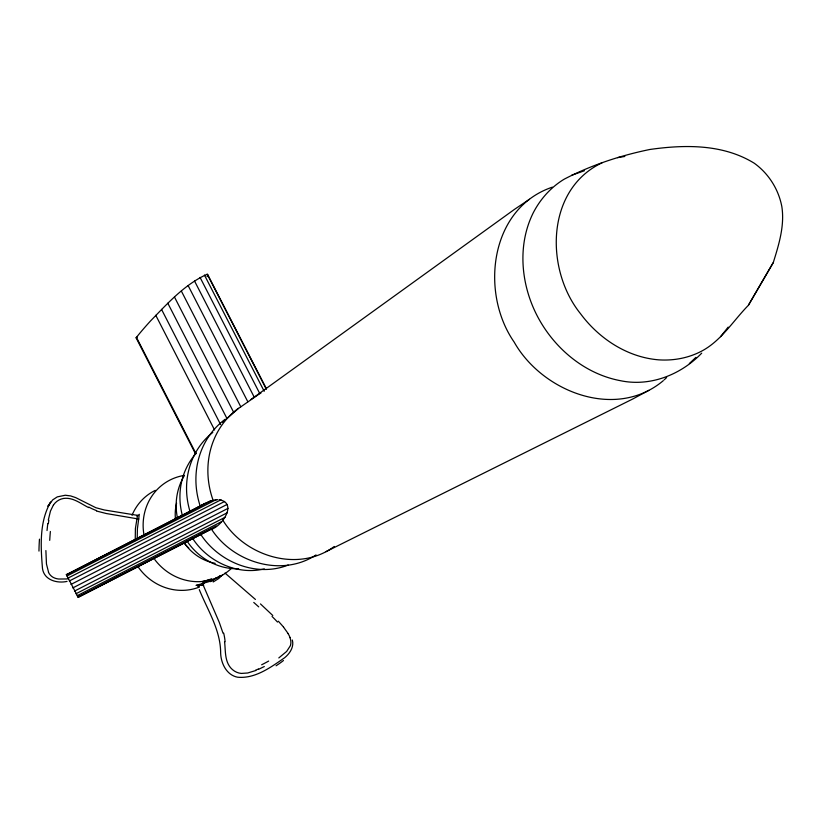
<?xml version="1.0" encoding="UTF-8"?>
<svg xmlns="http://www.w3.org/2000/svg" width="824" height="824" viewBox="0 0 824 824"><rect width="100%" height="100%" fill="white"/><g stroke="black" fill="none" stroke-linecap="round" stroke-linejoin="round"><path stroke-width="1.24" d="M45.886 550.566L46.463 564.007L48.565 572.237M47.02 530.543L47.782 523.549M217.742 499.643L210.893 500.796L205.166 503.361L66.394 574.73L78.239 597.369L210.398 529.564C221.028 527.618 238.455 503.103 219.215 499.715M48.297 520.078L50.46 511.076L53.436 504.927M137.793 515.824L139.287 514.331L137.402 528.761L137.186 539.566M67.053 581.404C57.155 583.619 44.166 580.168 42.498 568.601C40.675 546.673 39.15 521.623 50.717 502.032L47.905 506.276L52.705 499.869L57.289 496.882L65.302 495.234L70.648 495.924L75.664 497.603L95.862 507.728L104.185 509.943L137.515 515.361L135.404 528.514L135.218 540.606M290.532 645.47L286.639 651.444L278.8 657.943M602.076 162.802C545.643 189.407 544.911 269.551 580.487 313.666C598.945 338.602 627.291 357.307 658.664 359.841C673.156 360.83 687.906 358.183 700.864 351.529C720.979 341.28 732.917 321.051 748.295 305.405L773.334 262.382C778.907 244.532 784.757 225.591 781.852 206.7C778.608 189.314 768.555 173.483 754.187 163.173L753.733 162.905C722.772 144.056 685.043 144.519 650.26 149.422L649.889 149.474C620.173 155.571 591.21 165.14 564.255 179.148C550.865 187.223 540.142 199.254 533.087 213.148C517.163 245.459 520.964 284.702 537.32 316.076C554.037 348.119 584.463 373.931 620.462 380.698C650.311 386.95 680.943 374.704 701.708 353.156M207.03 276.648L207.926 275.041L207.205 274.227C184.731 284.29 167.591 303.428 150.648 320.814A1990.63 163.059 -30.2 0 0 139.699 333.339L136.084 337.778L195.525 453.849M748.511 305.107L773.159 262.846M728.169 327.118L720.578 336.676M222.645 574.73L218.659 578.561L213.231 581.94A1.566 1.051 63.3 0 1 213.395 579.972L218.7 576.584M222.635 422.3L238.527 408.416L258.242 394.727M664.144 379.874L666.647 377.526M689.348 363.538L695.909 357.379M197.904 586.019L199.017 586.513M219.338 576.048L219.957 575.513M198.388 507.903L199.006 507.368M552.389 187.151C489.847 208.122 479.805 292.664 514.155 342.073C542.254 391.874 615.755 420.642 663.31 380.657M215.744 578.015L210.233 581.651A1.555 1.102 63.4 0 1 210.522 581.569M136.084 337.778L137.515 336.81M250.898 399.516L514.454 209.389L529.471 199.274M334.235 546.497C298.463 573.051 244.893 556.509 222.717 520.006M205.166 503.361L179.9 517.039M258.849 394.336L259.848 393.707L200.057 277.41M316.035 554.933C281.612 577.665 232.862 562.442 211.335 528.977M260.384 393.398L260.93 393.089M648.818 390.339L632.853 398.94L325.933 551.678M264.298 666.534L258.726 669.253M66.394 574.73L210.893 500.796M66.373 574.369L66.826 574.905L71.4 572.567M73.676 571.403L106.801 554.449M109.087 553.275L138.782 538.082M144.499 535.157L177.624 518.214M66.919 576.017L216.29 499.571M67.908 578.16L220.987 499.797M69.288 581.002L224.612 501.476M70.998 584.401L227.022 504.473M72.8 587.914L228.011 508.367M74.479 591.096L227.362 512.713M75.942 593.774L225.045 517.307M77.096 595.762L221.265 521.808M77.858 596.967L216.3 525.939M210.398 529.564L78.28 597.07L78.053 596.257M137.443 515.34L137.299 515.381A2.503 0.628 -67.2 0 0 136.65 515.855M571.702 175.224L584.37 170.774M255.831 670.489L247.725 672.992L241.278 673.424A16.223 14.987 65.2 0 1 230.627 667.78C224.55 660.549 225.642 650.538 224.571 641.752M200.613 533.694L201.149 533.499M202.23 533.107L204.671 532.232M288.204 565.058C256.254 577.758 218.381 562.019 200.345 533.787M264.329 568.89C236.879 575.574 207.205 561.309 192.311 537.907M204.084 583.258L203.744 583.33A1.576 0.834 78.5 0 0 203.26 585.277L219.246 622.305L223.057 633.254M203.652 583.351L203.023 583.485M203.755 585.174L201.726 585.452M202.766 583.536L196.04 585.37L198.131 585.39M617.516 157.642L624.819 156.447M138.854 519.068L106.42 513.548L96.48 511.024M238.672 568.725C218.175 569.559 198.275 558.116 187.1 541.172M88.601 507.584C80.742 503.618 72.986 497.14 63.633 498.438A16.408 15.728 60.9 0 0 53.498 504.968M255.43 599.439L224.993 573.071M260.466 603.92L272.785 615.507M278.316 621.193L281.355 624.571A77.168 55.775 51 0 1 283.569 627.167M283.559 627.177L288.194 633.625M207.926 275.041L266.379 388.691M207.205 274.227L266.327 389.206M204.445 275.072L264.205 391.297M194.526 281.005L254.297 397.292M188.171 285.66L247.828 401.762M181.373 291.099L240.783 406.788M174.482 297.042L233.686 412.361M167.808 303.211L226.755 418.098M161.525 309.371L220.626 424.576M155.777 315.293L214.57 429.953M136.547 337.562L195.999 453.622M199.284 589.613C207.658 610.234 220.667 630.133 220.647 653.102C220.976 663.423 226.621 675.134 237.611 677.215C255.234 678.914 270.911 667.193 284.651 657.727C289.801 653.545 294.271 646.891 292.324 640.001M199.387 587.069A53.22 50.151 59 0 1 138.144 566.922M132.015 515.309A53.22 50.151 59 0 1 155.324 490.342M231.729 568.076A54.322 50.995 59 0 1 154.696 559.486M144.107 535.61A54.322 50.995 59 0 1 184.298 475.397M253.761 602.447A346.142 209.657 49.1 0 1 258.715 606.866M272.044 616.434A150.916 106.626 50.9 0 1 277.503 622.069M288.101 633.666A19.549 14.224 50.9 0 1 290.079 637.621M289.955 637.642A13.081 9.672 50.4 0 1 290.46 645.419M283.456 660.529A111.745 73.563 1 0 1 276.061 665.782M268.645 661.075A141.306 77.672 -7.4 0 1 261.651 664.783M258.52 668.954A88.951 74.109 21.4 0 1 255.625 670.159M223.665 633.12A55.476 53.096 62.7 0 1 225.107 641.721M197.812 586.019A3.471 0.618 -0.5 0 1 201.901 585.298M207.936 580.137A46.401 23.896 10.3 0 1 202.539 581.857M211.758 578.706A47.72 27.47 13 0 1 202.57 581.414M211.624 580.642A48.163 28.263 14 0 1 202.271 583.299M68.608 578.706A78.414 70.4 -57.3 0 1 66.425 578.963L58.803 579.025A20.198 18.097 -57.8 0 1 54.642 578.046A13.545 12.154 -59.9 0 1 48.451 572.299M38.965 551.091A112.723 62.5 -87 0 1 39.47 539.164M49.718 540.348A141.821 56.671 -87.2 0 1 50.367 531.48M48.348 523.673A89.847 71.976 88 0 1 48.853 520.232M96.593 510.623A54.961 51.15 51.4 0 1 88.827 507.11M189.994 511.416A76.601 70.864 59.1 0 1 212.798 432.435M200.335 506.472A81.277 74.963 59 0 1 225.158 419.262M213.107 500.302A83.729 76.962 59 0 1 238.445 408.302M215.146 563.328A47.689 44.527 59.2 0 1 184.123 542.789M175.512 519.789A47.689 44.527 59.2 0 1 176.573 503.103M177.562 518.523A59.936 55.785 59.1 0 1 184.174 475.953M188.778 547.97A32.672 30.591 59.2 0 1 184.473 543.243M182.454 515.845A69.525 64.529 59.1 0 1 196.318 453.138"/></g></svg>
